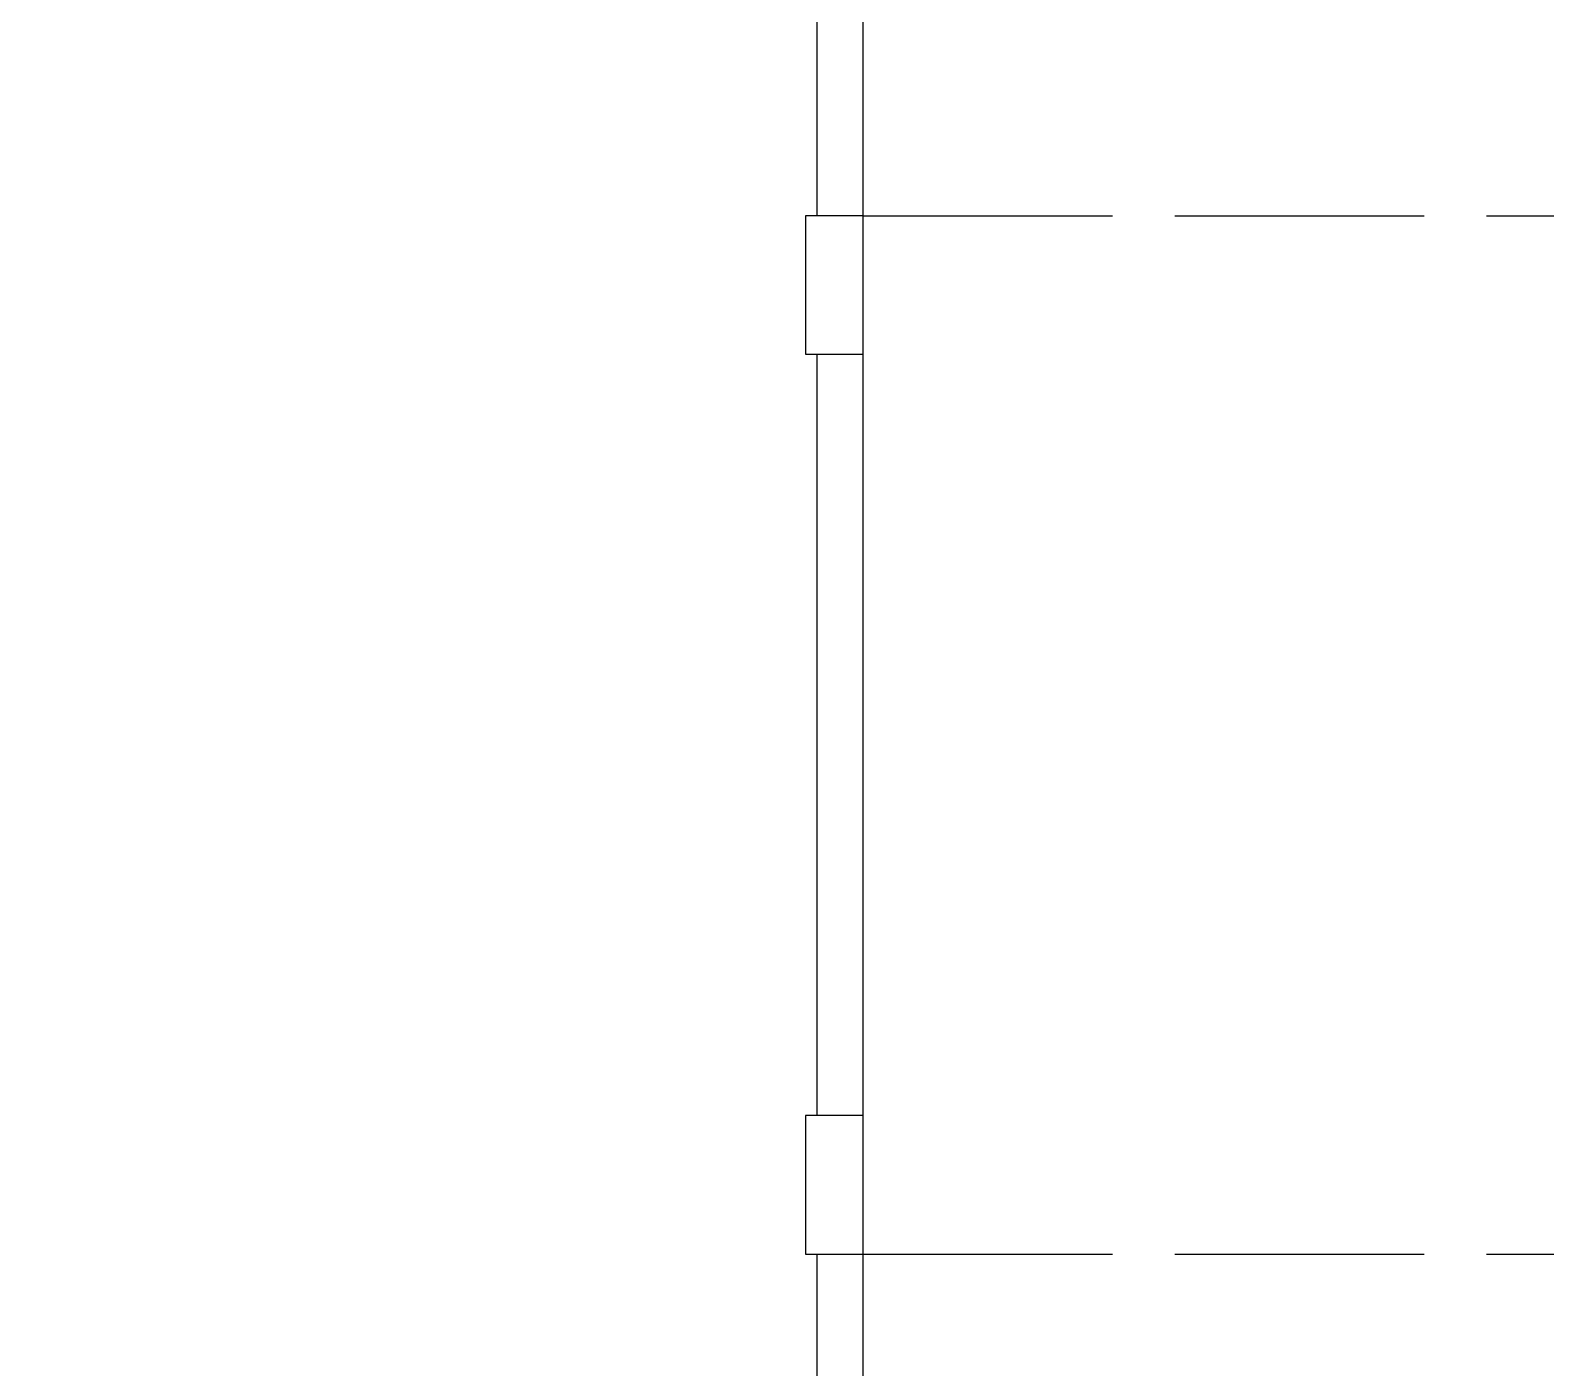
# Model space of a CAD drawing. Header units: metres. Extents: x -525 to 413, y -37 to 272.
# Drawn here: x 4 to 10.56, y 58.98 to 64.77 of the extents above; entities that cross this region are included whole.
import ezdxf

# ---------------------------------------------------------------- set-up
doc = ezdxf.new("R2010")
doc.units = ezdxf.units.M
doc.header["$MEASUREMENT"] = 0
doc.linetypes.add('ACAD_ISO02W100', pattern=[15, 12, -3])
doc.layers.get('0').update_dxf_attribs({"color": 254})
doc.layers.add('L.COLUMNA', color=254, linetype='Continuous')
doc.layers.add('NOFIJO', color=254, linetype='Continuous')

msp = doc.modelspace()

# ---------------------------------------------------------------- linework, layer by layer
for p, q in [((7.4071, 69.9692), (7.4071, 63.9692)), ((7.4071, 63.3692), (7.4071, 60.0692)), ((7.4071, 59.4692), (7.4071, 55.5692))]:
    msp.add_line(p, q)
msp.add_lwpolyline([(-14.3929, 39.1692), (7.6071, 39.1692), (7.6071, 79.1692), (-14.3929, 79.1692)], close=True)
at = {"layer": 'L.COLUMNA', "linetype": 'ACAD_ISO02W100', "ltscale": 0.09}
for p, q in [((7.6071, 63.9692), (13.5176, 63.9692)), ((7.6071, 59.4692), (13.5176, 59.4692))]:
    msp.add_line(p, q, dxfattribs=at)
at = {"layer": 'NOFIJO', "ltscale": 0.02}
for points in [[(7.3571, 63.3692), (7.6071, 63.3692), (7.6071, 63.9692), (7.3571, 63.9692)], [(7.3571, 59.4692), (7.6071, 59.4692), (7.6071, 60.0692), (7.3571, 60.0692)]]:
    msp.add_lwpolyline(points, close=True, dxfattribs=at)

doc.saveas('drawing.dxf')
